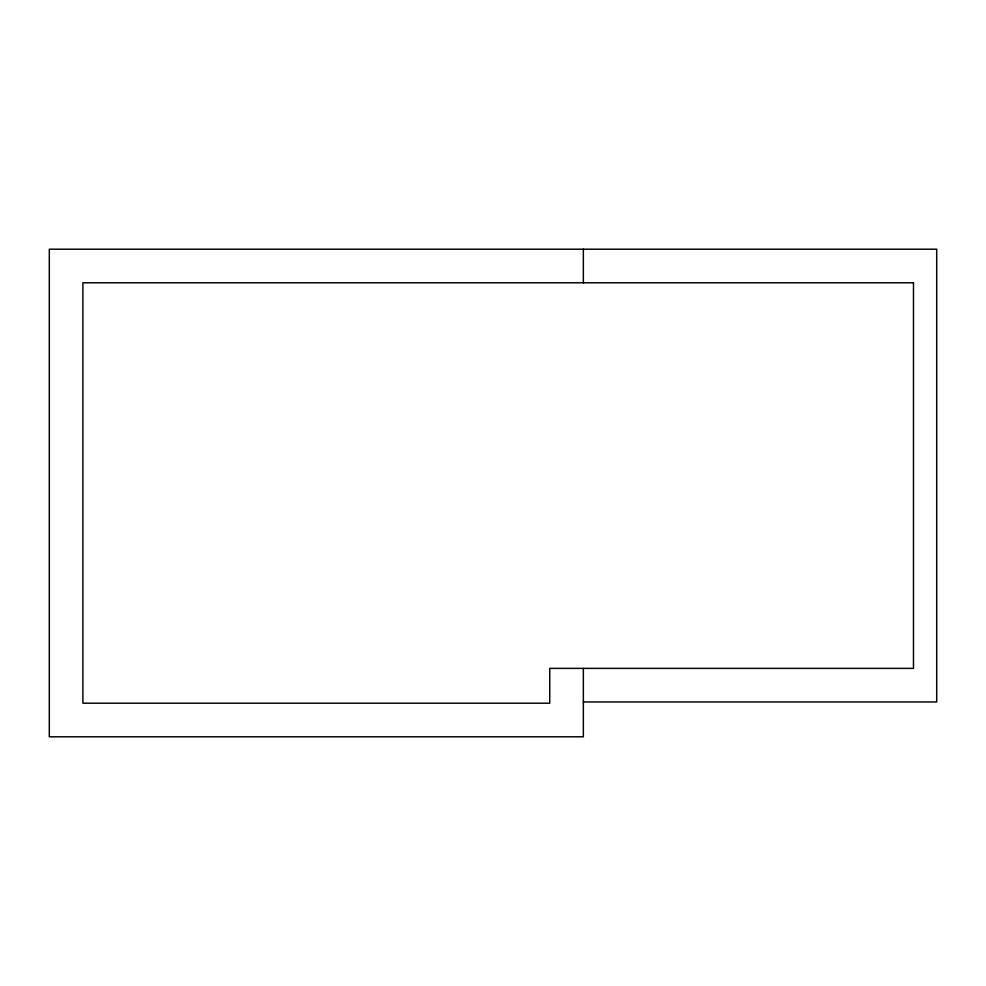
<?xml version="1.0" encoding="UTF-8"?>
<svg xmlns="http://www.w3.org/2000/svg" width="986" height="986" viewBox="0 0 986 986"><rect width="100%" height="100%" fill="white"/><g stroke="black" fill="none" stroke-linecap="round" stroke-linejoin="round"><path stroke-width="1.48" d="M583.342 701.97L936.7 701.97L936.7 249.199L49.3 249.199L49.3 736.801L583.342 736.801L583.342 668.372M583.342 249.199L583.342 282.797M913.48 282.797L82.898 282.797L82.898 703.203L549.744 703.203L549.744 668.372L913.48 668.372L913.48 282.797"/></g></svg>
